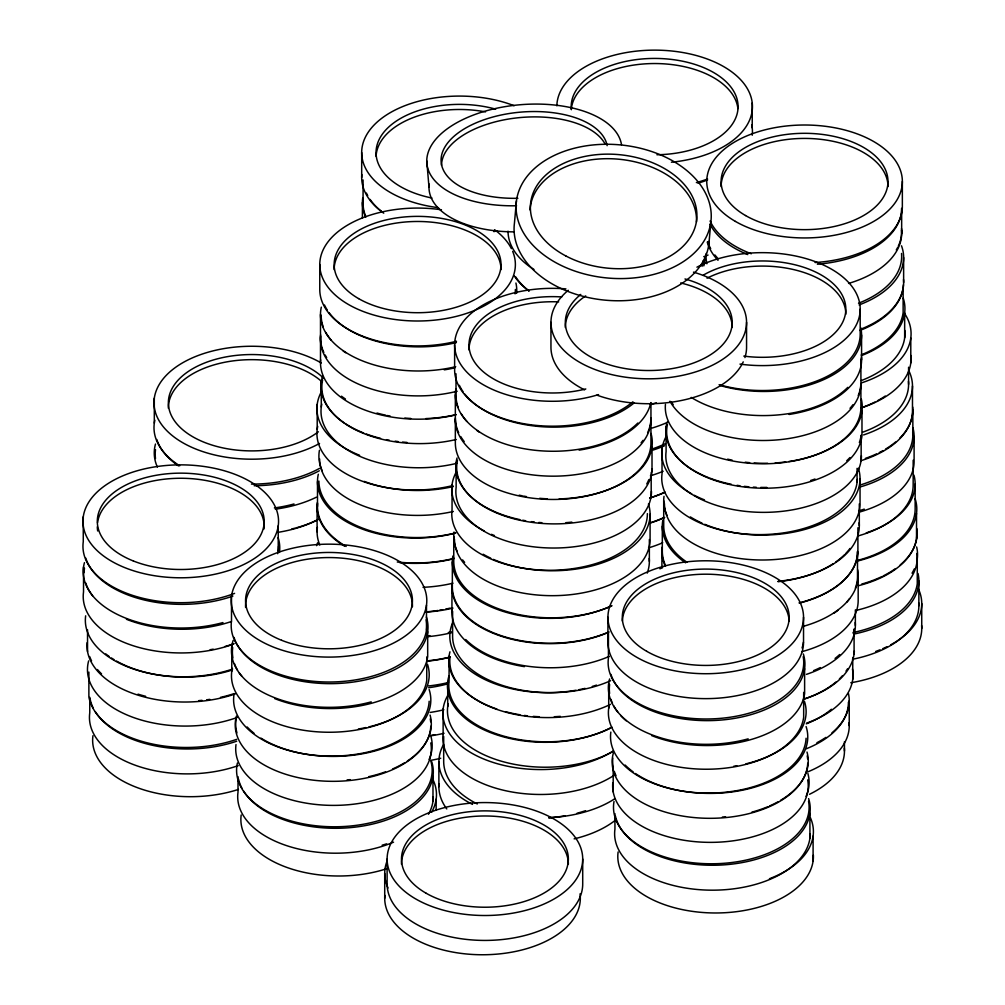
<?xml version="1.0" encoding="UTF-8"?>
<svg xmlns="http://www.w3.org/2000/svg" width="1005" height="1005" viewBox="0 0 1005 1005"><rect width="100%" height="100%" fill="white"/><g stroke="black" fill="none" stroke-linecap="round" stroke-linejoin="round"><path stroke-width="1.5" d="M516.432 200.899L514.447 223.085A97.799 66.858 5.1 0 0 605.161 300.156A97.799 66.858 5.1 0 0 709.153 241.263M708.877 244.152L710.862 221.967A97.799 66.858 5.1 0 0 572.498 148.727A97.799 66.858 5.1 0 0 557.587 263.612A97.799 66.858 5.1 0 0 710.862 221.967M426.761 160.888L428.972 186.955M921.736 603.553L921.736 628.464M918.859 580.89L918.859 605.801M917.264 558.767L917.264 583.679A97.799 56.468 0 0 1 853.32 632.484M916.522 513.367L916.522 538.278M915.153 483.995L915.153 508.907A97.799 56.468 0 0 1 857.73 560.338M914.098 436.497L914.098 461.408A97.799 56.468 0 0 1 859.577 512.035M913.168 460.227L913.168 485.139A97.799 56.468 0 0 1 858.647 535.766M912.841 409.99L912.841 434.901M912.477 386.02L912.477 410.932A97.799 56.468 0 0 1 860.808 460.73M910.794 337.994L910.794 362.918M908.583 367.227L908.583 384.362M904.663 312.869L904.663 337.793M903.633 257.556L903.633 282.468M903.131 287.744L903.131 312.656A97.799 56.468 0 0 1 861.285 354.84M902.352 181.478L902.352 206.389A97.799 56.468 0 0 1 815.055 262.531M901.661 233.223L901.661 208.311A97.799 56.468 0 0 1 817.367 264.227M861.976 411.07L861.976 435.982A97.799 56.468 0 0 1 754.579 487.928A97.799 56.468 0 0 1 667.433 424.587M861.574 335.004L861.574 359.916M861.147 460.127L861.147 435.203A97.799 56.468 0 0 1 859.35 442.527M860.908 359.112L860.908 407.327A97.799 56.468 0 0 1 760.559 463.77A97.799 56.468 0 0 1 665.436 404.387M860.192 309.138L860.192 334.049A97.799 56.468 0 0 1 719.103 384.689M860.041 478.619L860.041 503.543A97.799 56.468 0 0 1 762.242 559.999A97.799 56.468 0 0 1 664.443 503.543M859.313 503.882L859.313 525.69M858.17 575.626L858.17 600.538A97.799 56.468 0 0 1 802.204 651.579M857.906 527.763L857.906 551.129A97.799 56.468 0 0 1 799.013 602.925M857.064 468.368L857.064 482.387M855.368 609.884L855.368 625.449M854.087 653.916L854.087 629.004A97.799 56.468 0 0 1 853.22 633.389M852.742 657.509L852.742 679.305M849.238 700.787L849.238 725.698M844.451 741.69L844.451 751.037M813.095 836.135L813.095 861.046M809.917 813.321L809.917 838.245M804.616 668.702L804.616 693.613A97.799 56.468 0 0 1 651.592 735.56M803.535 617.258A97.799 56.468 0 0 1 656.83 666.152A97.799 56.468 0 0 1 656.83 568.353A97.799 56.468 0 0 1 803.535 617.258L803.535 642.17A97.799 56.468 0 0 1 703.186 698.613A97.799 56.468 0 0 1 608.063 639.23M803.673 692.382L803.673 717.294A97.799 56.468 0 0 1 695.812 768.913A97.799 56.468 0 0 1 609.244 705.322M752.23 102.95L752.23 127.874M746.564 322.341L746.564 347.265A97.799 56.468 0 0 1 744.919 357.566M666.089 426.736L666.089 451.66A97.799 56.468 0 0 0 760.107 512.324A97.799 56.468 0 0 0 861.423 455.705M663.715 500.779L663.715 525.69A97.799 56.468 0 0 0 687.031 562.285M662.308 526.205L662.308 551.129A97.799 56.468 0 0 0 665.637 565.74M662.019 448.996L662.019 473.92A97.799 56.468 0 0 0 754.755 534.547A97.799 56.468 0 0 0 857.315 479.448M661.906 551.506L661.906 567.084M652.006 446.735L652.006 471.659M651.19 472.438L651.19 495.792M650.951 402.578L650.951 442.991A97.799 56.468 0 0 1 553.152 499.46A97.799 56.468 0 0 1 455.34 442.991L455.34 394.789M650.084 514.296L650.084 539.208A97.799 56.468 0 0 1 552.285 595.676A97.799 56.468 0 0 1 454.474 539.208M649.356 539.559L649.356 561.355M614.934 813.61L614.934 829.188A97.799 56.468 0 0 0 708.399 890.129A97.799 56.468 0 0 0 810.231 833.823M613.201 791.902L613.201 766.991A97.799 56.468 0 0 1 612.774 758.122M608.703 683.325L608.703 708.249M608.44 633.087L608.44 657.999A97.799 56.468 0 0 0 707.043 718.99A97.799 56.468 0 0 0 803.209 656.705M607.925 617.258L607.925 642.17M582.712 859.049A97.799 56.468 0 0 1 436.007 907.942A97.799 56.468 0 0 1 436.007 810.143A97.799 56.468 0 0 1 582.712 859.049L582.712 883.96A97.799 56.468 0 0 1 484.913 940.429A97.799 56.468 0 0 1 387.113 883.96L387.113 859.049M550.954 322.341L550.954 347.265A97.799 56.468 0 0 0 584.571 389.865M456.006 373.785L456.006 395.581A97.799 56.468 0 0 0 458.154 407.339M456.132 462.413L456.132 487.325A97.799 56.468 0 0 0 550.15 547.989A97.799 56.468 0 0 0 651.466 491.382M454.624 344.803L454.624 369.714A97.799 56.468 0 0 0 523.341 423.633A97.799 56.468 0 0 0 632.924 401.786M453.757 536.444L453.757 561.355A97.799 56.468 0 0 0 508.681 612.108A97.799 56.468 0 0 0 611.769 605.852M452.602 611.291L452.602 636.203A97.799 56.468 0 0 0 507.538 686.955A97.799 56.468 0 0 0 610.625 680.699M452.338 561.883L452.338 586.794A97.799 56.468 0 0 0 506.507 637.333A97.799 56.468 0 0 0 609.005 631.894M452.049 484.674L452.049 509.585A97.799 56.468 0 0 0 546.067 570.25A97.799 56.468 0 0 0 647.383 513.63M451.936 587.184L451.936 612.095M449.072 656.202L449.072 681.126A97.799 56.468 0 0 0 502.5 735.76A97.799 56.468 0 0 0 610.374 728.16M447.728 681.591L447.728 706.515M443.682 736.451L443.682 761.375A97.799 56.468 0 0 0 477.3 803.975M443.13 708.864L443.13 733.776A97.799 56.468 0 0 0 502.827 790.081A97.799 56.468 0 0 0 614.218 775.219M438.884 761.79L438.884 786.701M436.157 799.151L436.157 810.043M432.979 776.337L432.979 801.261M427.678 631.718L427.678 656.629A97.799 56.468 0 0 1 274.666 698.576M426.748 656.956L426.748 680.31A97.799 56.468 0 0 1 318.887 731.929A97.799 56.468 0 0 1 232.318 668.338M426.484 605.161A97.799 56.468 0 0 1 273.461 647.107A97.799 56.468 0 0 1 287.041 549.622A97.799 56.468 0 0 1 426.484 605.161L426.484 630.072M384.714 873.37L384.714 898.282M363.069 179.97L363.069 203.337A97.799 56.468 0 0 0 365.77 216.527M362.403 202.533L362.403 218.098M361.687 152.546L361.687 177.47M321.273 382.139L321.273 407.05M320.495 314.515L320.495 362.73M319.766 264.541L319.766 289.453A97.799 56.468 0 0 0 456.484 341.26M317.492 481.609L317.492 506.52M317.203 404.399L317.203 429.311M317.09 506.909L317.09 531.821M278.234 525.854A97.799 56.468 0 0 1 125.21 567.8A97.799 56.468 0 0 1 138.803 470.315A97.799 56.468 0 0 1 278.234 525.854L278.234 550.765M238.009 776.626L238.009 792.204A97.799 56.468 0 0 0 287.945 846.072A97.799 56.468 0 0 0 393.558 842.165M231.778 646.341L231.778 671.265M231.502 596.103L231.502 621.015A97.799 56.468 0 0 0 330.117 682.006A97.799 56.468 0 0 0 426.271 619.721M154.305 398.194L154.305 423.105M89.759 697.319L89.759 712.897A97.799 56.468 0 0 0 136.002 765.509A97.799 56.468 0 0 0 238.198 765.622M88.88 672.094L88.88 697.018A97.799 56.468 0 0 0 236.665 739.353M87.536 629.758L87.536 651.567M83.528 567.034L83.528 591.958A97.799 56.468 0 0 0 130.499 644.833A97.799 56.468 0 0 0 233.424 644.155M83.264 516.796L83.264 541.708A97.799 56.468 0 0 0 130.964 594.834A97.799 56.468 0 0 0 234.592 593.377M516.557 205.761A97.799 50.363 -4.9 0 1 426.786 159.77A97.799 50.363 -4.9 0 1 521.394 104.646A97.799 50.363 -4.9 0 1 621.492 144.62M514.284 231.866A97.799 50.363 -4.9 0 1 429.148 184.016M441.534 165.36A83.44 42.964 -4.9 0 1 514.108 118.226A83.44 42.964 -4.9 0 1 605.198 144.218M517.877 198.287A83.44 42.964 -4.9 0 1 441.095 159.28A83.44 42.964 -4.9 0 1 521.155 112.083A83.44 42.964 -4.9 0 1 607.146 145.662M803.41 642.145A97.799 56.468 0 0 1 802.053 647.986M626.19 720.786A97.799 56.468 0 0 1 620.675 715.497M617.811 712.093A97.799 56.468 0 0 1 613.703 705.799M612.434 703.199A97.799 56.468 0 0 1 610.927 699.279M609.608 693.425A97.799 56.468 0 0 1 609.633 684.556M803.322 653.979A97.799 56.468 0 0 1 724.781 719.706A97.799 56.468 0 0 1 610.927 674.368M748.147 738.863A97.799 56.468 0 0 1 647.547 733.047A97.799 56.468 0 0 1 609.62 678.94M806.085 738.235A97.799 56.468 0 0 1 703.023 793.02A97.799 56.468 0 0 1 610.839 732.105M804.515 701.528A97.799 56.468 0 0 1 745.911 763.85M736.853 765.735A97.799 56.468 0 0 1 733.763 766.25M808.548 801.299A97.799 56.468 0 0 1 711.465 863.772A97.799 56.468 0 0 1 614.017 801.488M807.882 773.473A97.799 56.468 0 0 1 806.06 796.375M813.372 855.142A97.799 56.468 0 0 1 712.872 912.955A97.799 56.468 0 0 1 618.113 851.989M810.306 817.492A97.799 56.468 0 0 1 769.441 878.734M807.693 779.905A97.799 56.468 0 0 1 713.173 842.341A97.799 56.468 0 0 1 612.774 783.033M807.015 752.067A97.799 56.468 0 0 1 799.854 783.862M798.988 784.968A97.799 56.468 0 0 1 780.508 800.382M777.895 801.877A97.799 56.468 0 0 1 769.529 805.985M768.071 806.613A97.799 56.468 0 0 1 751.903 812.128M725.572 816.776A97.799 56.468 0 0 1 722.407 817.027M616.027 775.709A97.799 56.468 0 0 1 614.306 771.363M807.731 763.235A97.799 56.468 0 0 1 701.176 818.083A97.799 56.468 0 0 1 613.326 753.109M807.203 755.848A97.799 56.468 0 0 1 807.618 758.788M806.098 726.565A97.799 56.468 0 0 1 752.029 787.907A97.799 56.468 0 0 1 635.449 773.511M633.125 771.878A97.799 56.468 0 0 1 625.135 765.044M808.623 798.598A97.799 56.468 0 0 1 727.57 864.576A97.799 56.468 0 0 1 615.437 816.085M454.197 558.328A97.799 56.468 0 0 1 397.289 562.021M346.135 546.456A97.799 56.468 0 0 1 317.618 503.593M455.667 533.039A97.799 56.468 0 0 1 357.039 526.972A97.799 56.468 0 0 1 318.321 474.247M453.795 558.717A97.799 56.468 0 0 1 399.877 562.712M344.363 546.029A97.799 56.468 0 0 1 317.392 502.5M319.791 545.024A97.799 56.468 0 0 1 317.392 527.411M452.979 608.1A97.799 56.468 0 0 1 426.057 612.083M452.979 583.189A97.799 56.468 0 0 1 423.055 587.322M451.66 632.66A97.799 56.468 0 0 1 427.766 636.655M450.177 608.1A97.799 56.468 0 0 1 445.68 609.105M442.64 609.696A97.799 56.468 0 0 1 439.587 610.236M438.067 610.475A97.799 56.468 0 0 1 426.271 611.857M316.588 545.64A97.799 56.468 0 0 1 317.655 542.75M443.871 709.756A97.799 56.468 0 0 1 430.178 712.432M448.217 683.714A97.799 56.468 0 0 1 428.632 687.734M440.743 758.235A97.799 56.468 0 0 1 430.203 760.471M434.763 734.693A97.799 56.468 0 0 1 430.203 735.56M448.469 682.483A97.799 56.468 0 0 1 428.557 685.963M449.926 657.207A97.799 56.468 0 0 1 428.557 661.039M449.813 657.094A97.799 56.468 0 0 1 426.962 660.863M451.27 631.818A97.799 56.468 0 0 1 448.331 632.534M429.901 635.65A97.799 56.468 0 0 1 426.962 635.951M444.059 733.273A97.799 56.468 0 0 1 431.936 735.647M515.377 289.453A97.799 56.468 0 0 1 515.075 293.862M512.663 251.338A97.799 56.468 0 0 1 424.901 320.846A97.799 56.468 0 0 1 320.13 259.705A97.799 56.468 0 0 1 441.446 209.781M494.561 229.705A97.799 56.468 0 0 1 511.419 248.637M334.137 269.642A83.44 48.177 0 0 1 417.577 221.477A83.44 48.177 0 0 1 501.005 269.642M456.383 342.567A97.799 56.468 0 0 1 329.05 312.63M327.316 310.13A97.799 56.468 0 0 1 324.489 305.018M515.917 283.033A97.799 56.468 0 0 1 516.62 293.347M454.888 367.83A97.799 56.468 0 0 1 444.273 369.853M345.77 352.768A97.799 56.468 0 0 1 343.207 351.034M330.997 340.004A97.799 56.468 0 0 1 325.796 332.492M323.296 327.077A97.799 56.468 0 0 1 321.16 315.319M457.2 391.234A97.799 56.468 0 0 1 320.62 336.487M455.717 366.687A97.799 56.468 0 0 1 321.324 307.141M455.717 414.889A97.799 56.468 0 0 1 320.62 359.79M326.65 357.541A97.799 56.468 0 0 1 325.13 354.991M323.824 352.428A97.799 56.468 0 0 1 320.62 334.879M452.79 485.566A97.799 56.468 0 0 1 355.607 478.531A97.799 56.468 0 0 1 317.718 426.396M359.614 455.278A97.799 56.468 0 0 1 321.613 391.36M455.617 532.889A97.799 56.468 0 0 1 318.899 481.094M322.228 470.792A97.799 56.468 0 0 1 319.439 450.278M456.873 463.305A97.799 56.468 0 0 1 359.69 456.27A97.799 56.468 0 0 1 321.788 404.136M407 442.426A97.799 56.468 0 0 1 402.528 442.049M398.068 441.559A97.799 56.468 0 0 1 395.116 441.157M389.312 440.215A97.799 56.468 0 0 1 386.485 439.662M380.543 438.343A97.799 56.468 0 0 1 366.348 434.034M363.697 433.017A97.799 56.468 0 0 1 345.858 423.984M344.652 423.193A97.799 56.468 0 0 1 322.58 376.285M456.207 439.512A97.799 56.468 0 0 1 322.618 379.991M456.207 414.6A97.799 56.468 0 0 1 425.844 418.583M410.806 418.469A97.799 56.468 0 0 1 404.839 418.055M390.141 416.07A97.799 56.468 0 0 1 387.302 415.53M385.807 415.216A97.799 56.468 0 0 1 376.976 413.042M345.481 399.06A97.799 56.468 0 0 1 341.486 396.196M453.356 511.457A97.799 56.468 0 0 1 319.628 458.946M453.356 486.546A97.799 56.468 0 0 1 364.187 481.395M319.54 468.368A97.799 56.468 0 0 1 251.451 484.109M179.719 465.805A97.799 56.468 0 0 1 154.845 420.191M319.54 443.444A97.799 56.468 0 0 1 181.578 442.037A97.799 56.468 0 0 1 183.375 362.378A97.799 56.468 0 0 1 321.349 363.031M168.35 408.156A83.44 48.177 0 0 1 228.374 361.599A83.44 48.177 0 0 1 322.391 382.151M318.359 431.773A83.44 48.177 0 0 1 193.375 437.112A83.44 48.177 0 0 1 200.196 364.865A83.44 48.177 0 0 1 323.434 378.031M319.314 470.78A97.799 56.468 0 0 1 254.165 485.742M178.513 465.88A97.799 56.468 0 0 1 156.805 439.474M316.387 497.199A97.799 56.468 0 0 1 275.32 509.171M155.486 458.531A97.799 56.468 0 0 1 155.511 449.662M294.013 503.97A97.799 56.468 0 0 1 274.39 507.94M157.37 467.086A97.799 56.468 0 0 1 155.486 444.047M318.371 519.384A97.799 56.468 0 0 1 277.493 532.411M317.58 519.836A97.799 56.468 0 0 1 296.148 527.839M294.704 528.228A97.799 56.468 0 0 1 291.789 528.969M580.023 893.872A97.799 56.468 0 0 1 483.807 954.75A97.799 56.468 0 0 1 384.852 895.342M388.056 887.98A97.799 56.468 0 0 1 386.862 861.612M278.548 546.356A97.799 56.468 0 0 1 277.694 553.692M97.686 530.979A83.44 48.177 0 0 1 97.309 526.758M97.573 522.575A83.44 48.177 0 0 1 186.239 478.367A83.44 48.177 0 0 1 264.076 528.906M231.426 621.505A97.799 56.468 0 0 1 126.416 619.268M92.636 595.802A97.799 56.468 0 0 1 85.752 582.988M84.156 572.687A97.799 56.468 0 0 1 84.47 568.265M232.896 596.078A97.799 56.468 0 0 1 85.752 558.077M278.146 537.688A97.799 56.468 0 0 1 279.44 552.411M222.972 622.572A97.799 56.468 0 0 1 122.371 616.756A97.799 56.468 0 0 1 84.445 562.649M232.62 669.054A97.799 56.468 0 0 1 131.165 668.174A97.799 56.468 0 0 1 85.664 615.814M234.09 643.627A97.799 56.468 0 0 1 225.107 646.441M213.211 649.167A97.799 56.468 0 0 1 210.133 649.707M238.424 789.428A97.799 56.468 0 0 1 137.723 787.794A97.799 56.468 0 0 1 92.95 735.698M237.268 717.432A97.799 56.468 0 0 1 131.441 716.753A97.799 56.468 0 0 1 88.641 660.875M234.328 693.538A97.799 56.468 0 0 1 220.484 697.37M209.831 699.354A97.799 56.468 0 0 1 206.703 699.794M201.98 700.334A97.799 56.468 0 0 1 198.814 700.623M145.65 696.314A97.799 56.468 0 0 1 138.024 694.141M101.543 673.878A97.799 56.468 0 0 1 97.435 669.531M91.555 660.838A97.799 56.468 0 0 1 89.633 656.529M235.321 693.902A97.799 56.468 0 0 1 134.557 694.015A97.799 56.468 0 0 1 87.108 642.698M232.356 669.983A97.799 56.468 0 0 1 116.542 661.102M113.954 659.582A97.799 56.468 0 0 1 111.467 658.024M109.093 656.403A97.799 56.468 0 0 1 105.764 653.916M236.728 741.213A97.799 56.468 0 0 1 95.324 711.779M93.163 707.922A97.799 56.468 0 0 1 89.973 698.324M743.223 361.875A97.799 56.468 0 0 1 596.957 395.153M693.475 272.129A97.799 56.468 0 0 1 733.738 350.293A97.799 56.468 0 0 1 596.731 370.154A97.799 56.468 0 0 1 568.252 290.282M565.325 327.454A83.44 48.177 0 0 1 585.714 295.897M680.687 282.945A83.44 48.177 0 0 1 732.193 327.454M684.983 278.95A83.44 48.177 0 0 1 721.753 345.682A83.44 48.177 0 0 1 604.294 363.107A83.44 48.177 0 0 1 580.777 294.415M912.703 431.962A97.799 56.468 0 0 1 859.752 485.126M912.703 407.05A97.799 56.468 0 0 1 899.739 438.218M895.543 442.049A97.799 56.468 0 0 1 885.556 449.109M882.993 450.604A97.799 56.468 0 0 1 879.224 452.589M876.599 453.871A97.799 56.468 0 0 1 865.393 458.393M912.892 427.653A97.799 56.468 0 0 1 859.577 487.124M864.262 509.12A97.799 56.468 0 0 1 858.647 510.854M913.947 475.151A97.799 56.468 0 0 1 866.247 532.889M916.648 546.946A97.799 56.468 0 0 1 916.748 561.695M914.286 568.968A97.799 56.468 0 0 1 912.038 573.189M921.61 625.525A97.799 56.468 0 0 1 850.783 682.759M918.407 588.93A97.799 56.468 0 0 1 890.656 644.833M886.825 646.793A97.799 56.468 0 0 1 882.792 648.652M880.016 649.808A97.799 56.468 0 0 1 875.744 651.441M916.836 553.441A97.799 56.468 0 0 1 855.946 610.437M916.836 528.53A97.799 56.468 0 0 1 900.166 564.973M895.48 568.616A97.799 56.468 0 0 1 883.144 575.966M881.85 576.594A97.799 56.468 0 0 1 861.775 584.043M916.799 533.856A97.799 56.468 0 0 1 858.534 585.689M915.103 498.643A97.799 56.468 0 0 1 857.064 561.142M918.733 602.862A97.799 56.468 0 0 1 852.466 659.267M918.03 573.516A97.799 56.468 0 0 1 853.986 634.055M751.313 253.763A97.799 56.468 0 0 1 710.083 221.012M721.113 186.591A83.44 48.177 0 0 1 804.553 138.414A83.44 48.177 0 0 1 887.993 186.591M901.523 230.283A97.799 56.468 0 0 1 848.572 283.435M718.022 260.295A97.799 56.468 0 0 1 707.256 242.067M747.77 254.566A97.799 56.468 0 0 1 710.007 224.203M901.523 253.474A97.799 56.468 0 0 1 858.521 303.234M706.892 263.775A97.799 56.468 0 0 1 706.188 253.474M897.704 247.393A97.799 56.468 0 0 1 896.284 249.944M718.022 258.561A97.799 56.468 0 0 1 714.894 254.956M710.686 248.675A97.799 56.468 0 0 1 707.696 241.803M901.523 228.562A97.799 56.468 0 0 1 898.319 246.112M903.508 279.528A97.799 56.468 0 0 1 860.506 329.288M901.498 245.798A97.799 56.468 0 0 1 859.074 304.917M905.028 314.213A97.799 56.468 0 0 1 861.7 382.817M910.919 355.531A97.799 56.468 0 0 1 861.7 407.741M909.148 371.41A97.799 56.468 0 0 1 863.584 434.926M904.789 330.406A97.799 56.468 0 0 1 861.398 380.531M903.231 298.158A97.799 56.468 0 0 1 861.398 355.619M903.382 284.804A97.799 56.468 0 0 1 859.865 330.482M908.445 381.423A97.799 56.468 0 0 1 862.591 432.25M885.267 396.045A97.799 56.468 0 0 1 877.503 400.731M874.966 402.05A97.799 56.468 0 0 1 861.134 407.854M530.037 209.957A83.44 57.034 5.1 0 1 616.266 159.004A83.44 57.034 5.1 0 1 696.452 222.017M401.472 864.149A83.44 48.177 0 0 1 484.913 815.985A83.44 48.177 0 0 1 568.353 864.149M622.321 620.977A83.44 48.177 0 0 1 705.736 574.194A83.44 48.177 0 0 1 789.139 620.977M850.004 548.441A97.799 56.468 0 0 1 845.934 553.278M844.803 554.446A97.799 56.468 0 0 1 835.859 561.933M833.296 563.667A97.799 56.468 0 0 1 778.096 581.707M685.624 562.8A97.799 56.468 0 0 1 662.835 520.314M855.356 588.176A97.799 56.468 0 0 0 857.504 576.43L857.504 551.506A97.799 56.468 0 0 1 800.081 602.937M849.602 598.653A97.799 56.468 0 0 1 846.625 602.309M837.894 610.349A97.799 56.468 0 0 1 834.188 613.025M665.235 566.129A97.799 56.468 0 0 1 662.195 547.097M857.629 569.735A97.799 56.468 0 0 1 803.648 626.253M855.23 622.51A97.799 56.468 0 0 1 806.462 674.355M848.421 702.156A97.799 56.468 0 0 1 806.312 748.763M831.411 709.254A97.799 56.468 0 0 1 806.312 723.851M844.326 748.097A97.799 56.468 0 0 1 809.528 794.277M852.441 668.966A97.799 56.468 0 0 1 806.6 723.123M847.517 668.827A97.799 56.468 0 0 1 846.034 671.114M842.517 675.624A97.799 56.468 0 0 1 839.426 678.878M836.009 681.98A97.799 56.468 0 0 1 803.648 699.216M854.338 650.976A97.799 56.468 0 0 1 803.498 699.216M839.665 654.531A97.799 56.468 0 0 1 835.08 658.426M820.331 667.584A97.799 56.468 0 0 1 813.648 670.611M849.112 722.758A97.799 56.468 0 0 1 807.518 771.966M848.408 693.412A97.799 56.468 0 0 1 831.939 732.846M825.922 737.381A97.799 56.468 0 0 1 816.902 742.733M696.917 267.179A97.799 56.468 0 0 1 857.127 295.106A97.799 56.468 0 0 1 739.969 364.099M707.043 278.197A83.44 48.177 0 0 1 796.613 270.32A83.44 48.177 0 0 1 845.821 314.251M703.387 275.069A83.44 48.177 0 0 1 842.567 295.809A83.44 48.177 0 0 1 743.801 356.097M860.732 327.63A97.799 56.468 0 0 1 820.733 380.908A97.799 56.468 0 0 1 720.485 385.631M861.436 356.976A97.799 56.468 0 0 1 789.088 414.462M860.908 384.036A97.799 56.468 0 0 1 778.159 439.826A97.799 56.468 0 0 1 669.946 401.209M847.805 387.352A97.799 56.468 0 0 1 691.239 397.415M860.883 383.872A97.799 56.468 0 0 1 858.207 395.606M853.006 404.638A97.799 56.468 0 0 1 850.029 408.306M673.212 404.638A97.799 56.468 0 0 1 671.466 402.138M704.43 499.874A97.799 56.468 0 0 1 694.355 495.327M691.654 493.882A97.799 56.468 0 0 1 666.428 435.956M859.187 522.751A97.799 56.468 0 0 1 778.021 581.342M667.044 515.389A97.799 56.468 0 0 1 664.016 496.357M849.928 457.539A97.799 56.468 0 0 1 846.725 460.742M815.005 479.021A97.799 56.468 0 0 1 810.558 480.516M766.815 487.412A97.799 56.468 0 0 1 760.772 487.412M756.288 487.287A97.799 56.468 0 0 1 753.31 487.124M748.826 486.797A97.799 56.468 0 0 1 744.366 486.332M739.931 485.754A97.799 56.468 0 0 1 737.017 485.315M731.301 484.272A97.799 56.468 0 0 1 709.819 478.129M708.5 477.626A97.799 56.468 0 0 1 666.968 422.351M861.36 399.249A97.799 56.468 0 0 1 788.825 461.521M785.709 461.948A97.799 56.468 0 0 1 775.182 462.966M767.632 463.267A97.799 56.468 0 0 1 754.139 462.991M749.655 462.652A97.799 56.468 0 0 1 745.182 462.2M732.117 460.127A97.799 56.468 0 0 1 727.658 459.159M858.396 468.317A97.799 56.468 0 0 1 814.439 526.369A97.799 56.468 0 0 1 704.769 524.309M702.018 523.115A97.799 56.468 0 0 1 690.372 516.922M611.706 605.751A97.799 56.468 0 0 1 503.492 611.505A97.799 56.468 0 0 1 452.878 555.991M608.603 632.271A97.799 56.468 0 0 1 503.832 637.044A97.799 56.468 0 0 1 452.074 584.244M524.434 666.642A97.799 56.468 0 0 1 452.074 609.156M609.256 656.391A97.799 56.468 0 0 1 465.704 639.532M610.487 704.367A97.799 56.468 0 0 1 502.839 711.326A97.799 56.468 0 0 1 450.102 656.705M596.505 685.109A97.799 56.468 0 0 1 592.309 686.428M585.036 688.375A97.799 56.468 0 0 1 579.018 689.681M575.966 690.247A97.799 56.468 0 0 1 480.503 677.282A97.799 56.468 0 0 1 452.514 623.012M612.899 751.162A97.799 56.468 0 0 1 490.515 761.576A97.799 56.468 0 0 1 448.356 694.442M616.052 819.703A97.799 56.468 0 0 1 574.119 838.874M446.785 808.937A97.799 56.468 0 0 1 439.022 783.762M585.588 810.683A97.799 56.468 0 0 1 577.071 813.221M565.061 815.821A97.799 56.468 0 0 1 548.705 817.831M472.501 804.389A97.799 56.468 0 0 1 443.519 744.605M613.377 751.263A97.799 56.468 0 0 1 501.508 761.25A97.799 56.468 0 0 1 448.243 703.588M611.945 727.13A97.799 56.468 0 0 1 498.367 735.384A97.799 56.468 0 0 1 449.034 675.737M560.325 716.351A97.799 56.468 0 0 1 554.32 716.728M539.27 716.741A97.799 56.468 0 0 1 533.303 716.377M527.336 715.799A97.799 56.468 0 0 1 524.384 715.434M519.987 714.769A97.799 56.468 0 0 1 505.402 711.653M496.859 709.053A97.799 56.468 0 0 1 449.951 651.818M614.671 798.824A97.799 56.468 0 0 1 548.981 817.668M598.553 394.601A97.799 56.468 0 0 1 456.144 354.702A97.799 56.468 0 0 1 565.941 288.887M468.983 349.916A83.44 48.177 0 0 1 558.642 301.877M585.802 388.96A83.44 48.177 0 0 1 469.925 351.989A83.44 48.177 0 0 1 561.757 296.94M634.318 402.741A97.799 56.468 0 0 1 545.25 426.924A97.799 56.468 0 0 1 464.85 394.136M463.016 391.649A97.799 56.468 0 0 1 459.348 385.292M650.775 402.955A97.799 56.468 0 0 1 579.119 450.127M479.335 432.188A97.799 56.468 0 0 1 476.822 430.416M466.898 421.472A97.799 56.468 0 0 1 461.383 414.035M650.951 419.701A97.799 56.468 0 0 1 553.152 476.169A97.799 56.468 0 0 1 455.34 419.701M637.848 423.017A97.799 56.468 0 0 1 522.927 448.494A97.799 56.468 0 0 1 455.881 388.897M643.049 440.316A97.799 56.468 0 0 1 641.102 442.765M464.197 441.547A97.799 56.468 0 0 1 460.717 436.534M458.682 432.703A97.799 56.468 0 0 1 455.34 418.08M650.951 418.08A97.799 56.468 0 0 1 647.622 432.703M494.473 535.552A97.799 56.468 0 0 1 491.508 534.333M484.397 531.004A97.799 56.468 0 0 1 456.471 471.634M649.23 558.416A97.799 56.468 0 0 1 647.22 573.114M464.637 562.335A97.799 56.468 0 0 1 462.602 559.911M457.087 551.054A97.799 56.468 0 0 1 454.059 532.022M648.841 479.636A97.799 56.468 0 0 1 646.768 483.92M571.82 522.123A97.799 56.468 0 0 1 565.89 522.663M541.858 522.701A97.799 56.468 0 0 1 538.868 522.462M534.396 522.01A97.799 56.468 0 0 1 531.444 521.633M525.602 520.741A97.799 56.468 0 0 1 522.751 520.213M519.849 519.623A97.799 56.468 0 0 1 457.011 458.016M652.258 468.719A97.799 56.468 0 0 1 547.147 523.731A97.799 56.468 0 0 1 457.476 460.265M651.026 433.469A97.799 56.468 0 0 1 559.182 498.907M547.147 498.807A97.799 56.468 0 0 1 539.698 498.317M526.432 496.596A97.799 56.468 0 0 1 523.567 496.081M522.16 495.792A97.799 56.468 0 0 1 519.183 495.164M648.439 503.995A97.799 56.468 0 0 1 603.754 562.31A97.799 56.468 0 0 1 493.43 559.396M490.716 558.177A97.799 56.468 0 0 1 483.129 554.22M663.777 517.65A97.799 56.468 0 0 1 649.682 522.952M649.682 498.04A97.799 56.468 0 0 0 665.122 492.123A97.799 56.468 0 0 1 649.682 497.94M664.72 517.424A97.799 56.468 0 0 1 649.28 523.329M662.672 567.662A97.799 56.468 0 0 1 659.896 568.83M662.672 542.75A97.799 56.468 0 0 1 648.527 547.876M703.337 260.496A97.799 56.468 0 0 1 701.992 266.388M528.856 290.91A97.799 56.468 0 0 1 514.196 275.81M533.969 269.466A97.799 56.468 0 0 1 508.04 231.163M529.032 290.947A97.799 56.468 0 0 1 515.578 276.752M705.02 257.029A97.799 56.468 0 0 1 703.814 265.873M665.473 443.62A97.799 56.468 0 0 1 651.428 449.235M668.237 421.974A97.799 56.468 0 0 1 651.001 428.369M656.328 402.842A97.799 56.468 0 0 1 650.31 404.663M663.162 471.257A97.799 56.468 0 0 1 650.398 475.792M664.544 445.755A97.799 56.468 0 0 1 651.818 450.454M556.845 105.826A97.799 56.468 0 0 1 649.921 50.2A97.799 56.468 0 0 1 751.841 100.387A97.799 56.468 0 0 1 671.403 162.232M707.57 178.99A97.799 56.468 0 0 1 696.365 182.583M751.778 124.947A97.799 56.468 0 0 1 752.217 135.26M571.305 109.218A83.44 48.177 0 0 1 654.104 63.541A83.44 48.177 0 0 1 737.896 108.603M571.368 109.708A83.44 48.177 0 0 1 650.285 58.491A83.44 48.177 0 0 1 738.009 104.683A83.44 48.177 0 0 1 656.931 154.757M707.545 179.958A97.799 56.468 0 0 1 697.897 183.224M708.048 255.056A97.799 56.468 0 0 1 703.751 256.664M438.532 207.708A97.799 56.468 0 0 1 369.576 130.323A97.799 56.468 0 0 1 514.145 105.726M383.734 213.186A97.799 56.468 0 0 1 361.813 174.531M376.084 156.265A83.44 48.177 0 0 1 485.541 111.894M431.949 198.023A83.44 48.177 0 0 1 382.39 134.117A83.44 48.177 0 0 1 495.704 109.156M496.809 230.936A97.799 56.468 0 0 1 493.794 231.59M382.679 212.331A97.799 56.468 0 0 1 370.066 199.405M367.704 195.598A97.799 56.468 0 0 1 366.398 193.035M365.732 217.143A97.799 56.468 0 0 1 362.705 198.111M245.609 607.472A83.44 48.177 0 0 1 328.421 557.561A83.44 48.177 0 0 1 412.414 606.819M241.853 676.315A97.799 56.468 0 0 1 239.09 672.634M237.494 670.096A97.799 56.468 0 0 1 234.441 663.602M232.921 657.923A97.799 56.468 0 0 1 232.708 647.572M426.396 616.995A97.799 56.468 0 0 1 347.856 682.722A97.799 56.468 0 0 1 234.002 637.384M371.209 701.879A97.799 56.468 0 0 1 269.591 695.611A97.799 56.468 0 0 1 233.122 640.499M429.16 701.251A97.799 56.468 0 0 1 326.097 756.036A97.799 56.468 0 0 1 233.914 695.121M427.59 664.544A97.799 56.468 0 0 1 368.986 726.866M366.008 727.545A97.799 56.468 0 0 1 358.383 729.014M430.944 761.401A97.799 56.468 0 0 1 335.796 826.776A97.799 56.468 0 0 1 237.394 763.034M430.944 736.489A97.799 56.468 0 0 1 429.122 759.391M386.661 868.735A97.799 56.468 0 0 1 285.973 867.101A97.799 56.468 0 0 1 241.187 815.005M433.369 780.508A97.799 56.468 0 0 1 431.635 812.166M386.661 843.823A97.799 56.468 0 0 1 382.151 845.192M430.768 742.921A97.799 56.468 0 0 1 334.954 805.382A97.799 56.468 0 0 1 235.999 744.567M430.09 715.083A97.799 56.468 0 0 1 407.301 761.061M404.839 762.632A97.799 56.468 0 0 1 392.591 769.001M385.505 771.827A97.799 56.468 0 0 1 368.722 776.677M350.217 779.641A97.799 56.468 0 0 1 347.064 779.918M236.941 732.921A97.799 56.468 0 0 1 235.999 719.655M430.793 726.251A97.799 56.468 0 0 1 324.251 781.099A97.799 56.468 0 0 1 236.401 716.125M430.278 718.864A97.799 56.468 0 0 1 430.68 721.791M429.16 689.581A97.799 56.468 0 0 1 376.749 750.459A97.799 56.468 0 0 1 260.948 738.122M254.001 733.223A97.799 56.468 0 0 1 247.155 726.979M433.293 796.839A97.799 56.468 0 0 1 428.457 814.276M431.685 761.614A97.799 56.468 0 0 1 361.097 826.311A97.799 56.468 0 0 1 243.562 791.086M242.079 788.523A97.799 56.468 0 0 1 238.512 779.101M358.571 298.598A83.44 48.177 0 0 0 498.166 277.003A83.44 48.177 0 0 0 395.97 218.01A83.44 48.177 0 0 0 358.571 298.598M133.364 560.978A83.44 48.177 0 0 0 263.913 525.188A83.44 48.177 0 0 0 144.959 477.802A83.44 48.177 0 0 0 133.364 560.978M735.396 221.402A97.799 56.468 0 0 0 899.023 196.088A97.799 56.468 0 0 0 779.239 126.932A97.799 56.468 0 0 0 735.396 221.402M745.547 215.547A83.44 48.177 0 0 0 885.141 193.94A83.44 48.177 0 0 0 782.958 134.946A83.44 48.177 0 0 0 745.547 215.547M565.828 255.948A83.44 57.034 5.1 0 0 696.591 220.422A83.44 57.034 5.1 0 0 578.541 157.936A83.44 57.034 5.1 0 0 565.828 255.948M425.906 893.106A83.44 48.177 0 0 0 565.514 871.511A83.44 48.177 0 0 0 463.318 812.517A83.44 48.177 0 0 0 425.906 893.106M646.73 651.315A83.44 48.177 0 0 0 786.325 629.72A83.44 48.177 0 0 0 684.141 570.727A83.44 48.177 0 0 0 646.73 651.315M281.614 640.286A83.44 48.177 0 0 0 412.163 604.495A83.44 48.177 0 0 0 293.209 557.109A83.44 48.177 0 0 0 281.614 640.286"/></g></svg>
